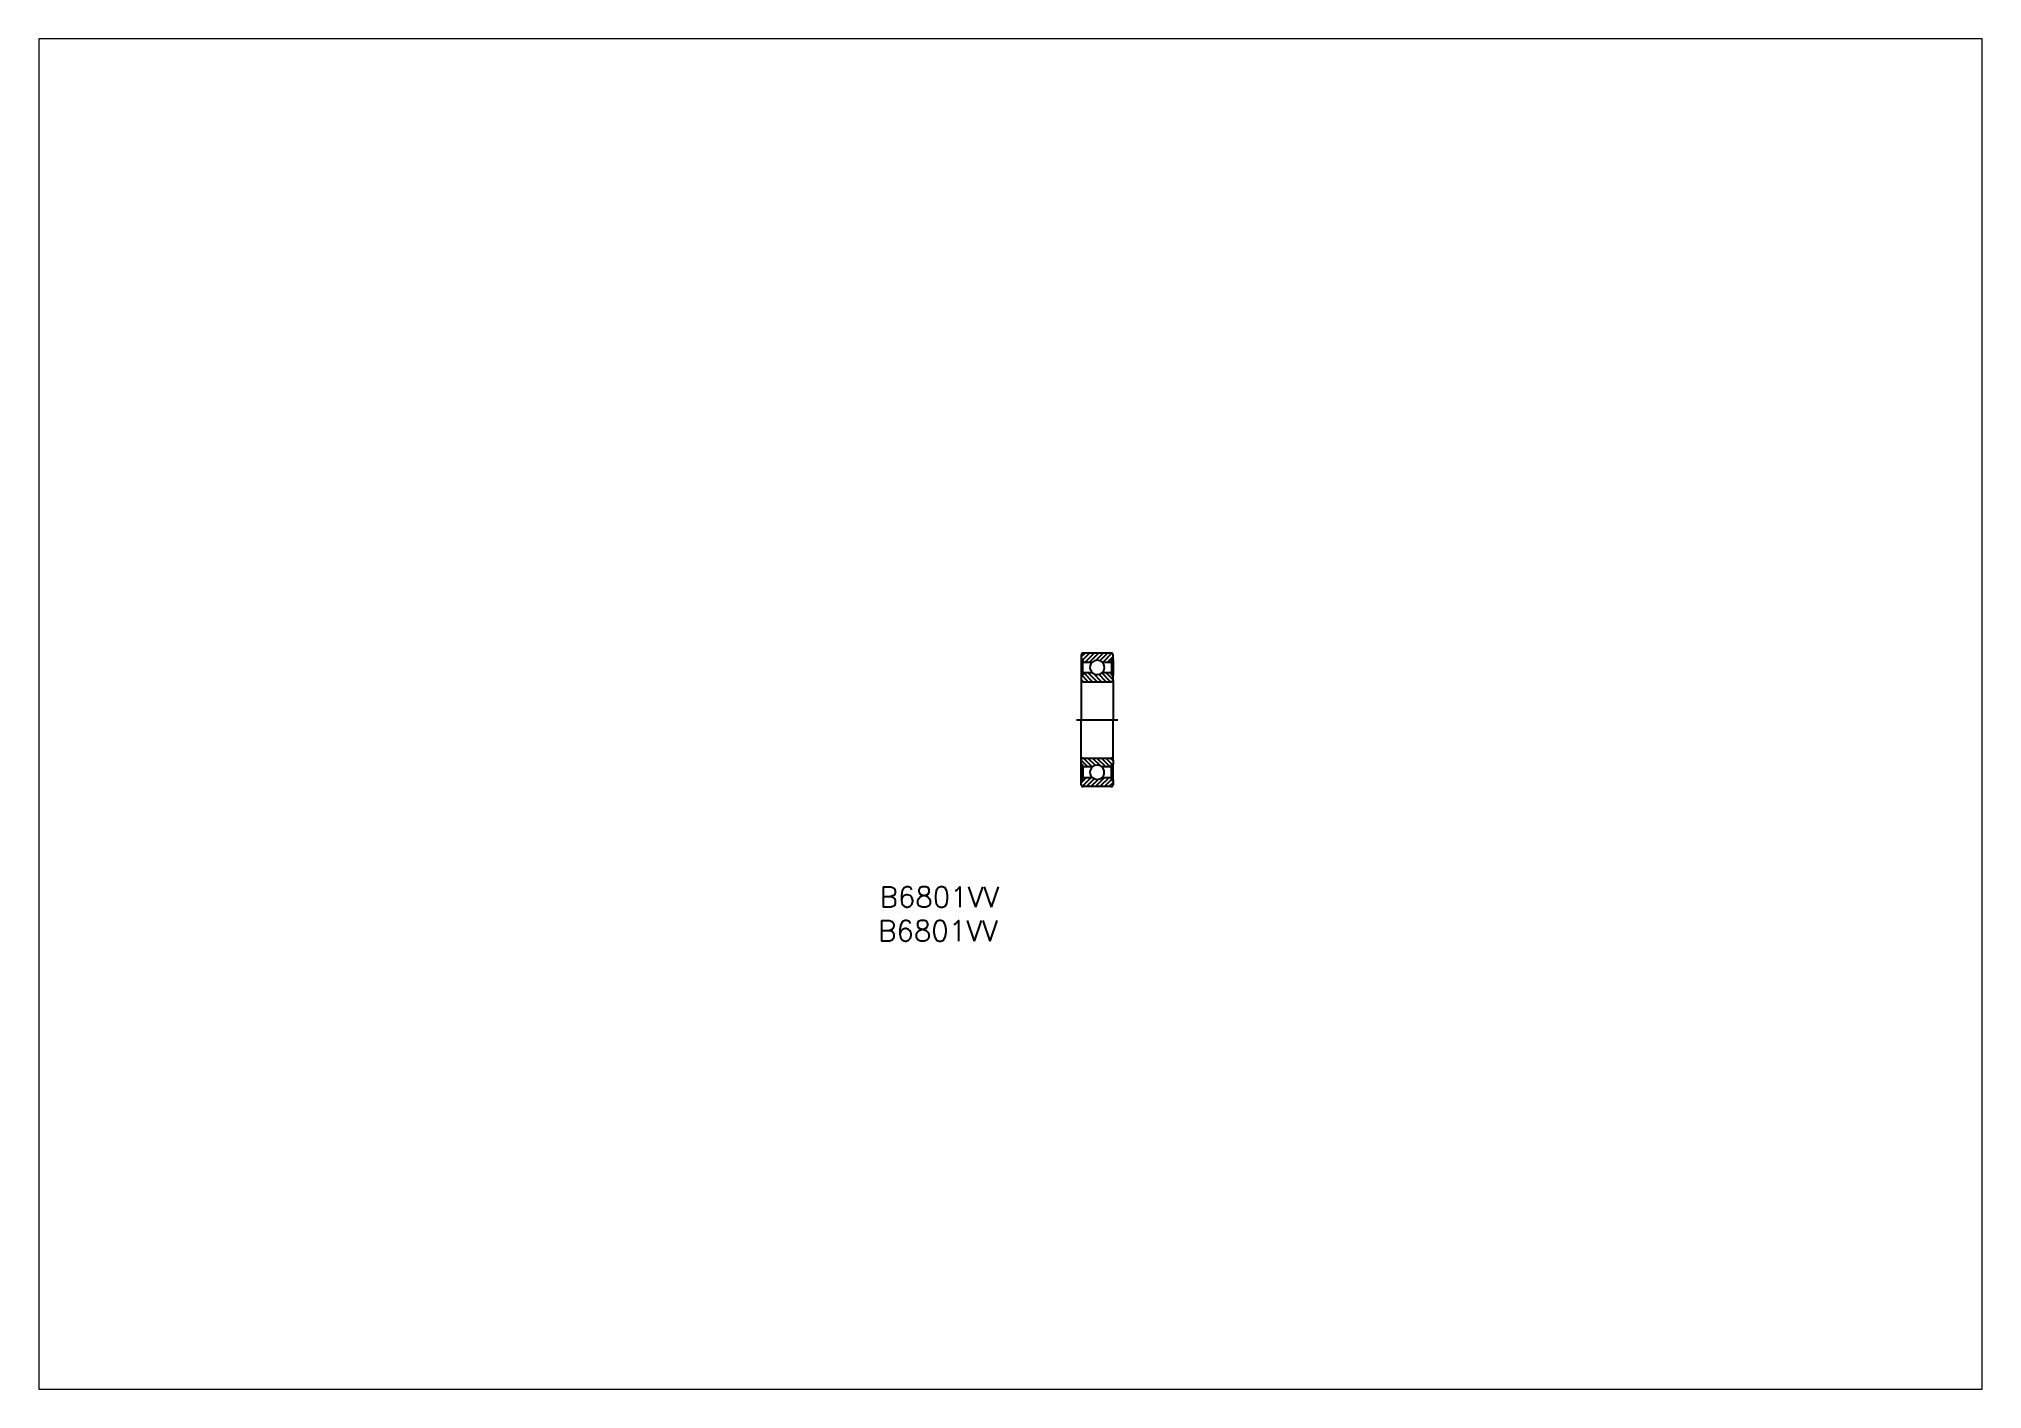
# Paper-space layout 'レイアウト1' of a CAD drawing. Extents: x 1.12 to 10.1, y 0.78 to 7.02.
# The model-space entities are those that its viewports show. They can reach past a viewport. Long polylines and large blocks are cut down to what shows.
import ezdxf

# ---------------------------------------------------------------- set-up
doc = ezdxf.new("R2010")
doc.units = 0
doc.header["$MEASUREMENT"] = 0
doc.linetypes.add('CENTER', pattern=[17.5, 13, -1.5, 1.5, -1.5])
doc.layers.get('0').update_dxf_attribs({"linetype": 'CONTINUOUS'})
doc.layers.add('CENTER', color=1, linetype='CENTER')
doc.styles.get("Standard").update_dxf_attribs({"font": 'txt.shx', "bigfont": '@extfont2.shx'})

msp = doc.modelspace()

# ---------------------------------------------------------------- linework, layer by layer
at = {"color": 3, "linetype": 'Continuous'}
for p, q in [((159.62, 113.98), (160.22, 114.58)), ((159.68, 113.58), (159.85, 111.08)), ((159.85, 113.58), (159.68, 111.08)), ((159.85, 113.5), (160.93, 114.58)), ((160.21, 113.16), (161.64, 114.58)), ((160.92, 113.16), (162.34, 114.58)), ((161.9, 113.43), (163.05, 114.58)), ((162.55, 113.37), (163.76, 114.58)), ((163.04, 113.16), (164.44, 114.56)), ((163.75, 113.16), (164.62, 114.03)), ((164.39, 113.58), (164.56, 111.08)), ((164.56, 113.58), (164.39, 111.08)), ((159.99, 110.08), (159.62, 110.44)), ((160.69, 110.08), (159.69, 111.08)), ((161.4, 110.08), (160.01, 111.47)), ((162.11, 110.08), (160.72, 111.47)), ((162.81, 110.08), (161.49, 111.4)), ((163.52, 110.08), (162.37, 111.24)), ((164.23, 110.08), (162.84, 111.47)), ((164.62, 110.39), (163.55, 111.47)), ((164.39, 111.33), (164.25, 111.47)), ((160.65, 96.69), (159.62, 97.72)), ((161.35, 96.69), (159.96, 98.08)), ((161.84, 96.91), (160.67, 98.08)), ((162.63, 96.83), (161.38, 98.08)), ((163.48, 96.69), (162.09, 98.08)), ((164.18, 96.69), (162.79, 98.08)), ((164.5, 97.08), (163.5, 98.08)), ((164.62, 97.67), (164.21, 98.08)), ((159.62, 94.18), (160.45, 95.01)), ((159.68, 94.58), (159.85, 97.08)), ((159.85, 94.58), (159.68, 97.08)), ((159.77, 93.62), (161.15, 95.01)), ((159.94, 96.69), (159.85, 96.78)), ((160.44, 93.58), (161.66, 94.8)), ((161.14, 93.58), (162.28, 94.72)), ((161.85, 93.58), (163.27, 95.01)), ((162.56, 93.58), (163.98, 95.01)), ((163.26, 93.58), (164.39, 94.71)), ((164.39, 94.58), (164.56, 97.08)), ((164.56, 94.58), (164.39, 97.08)), ((163.97, 93.58), (164.62, 94.23))]:
    msp.add_line(p, q, dxfattribs=at)
at = {"color": 7, "linetype": 'Continuous'}
for p, q in [((159.62, 114.28), (159.62, 113.58)), ((159.85, 113.58), (159.62, 113.58)), ((159.62, 113.58), (159.62, 111.08)), ((159.68, 111.08), (159.68, 113.58)), ((159.85, 113.58), (159.85, 113.16)), ((159.85, 113.16), (161.36, 113.16)), ((159.85, 111.47), (159.85, 113.16)), ((164.32, 114.58), (159.92, 114.58)), ((162.89, 113.16), (164.39, 113.16)), ((164.39, 113.16), (164.39, 113.58)), ((164.39, 113.58), (164.62, 113.58)), ((164.39, 113.16), (164.39, 111.47)), ((164.56, 113.58), (164.56, 111.08)), ((164.62, 113.58), (164.62, 114.28)), ((164.62, 113.58), (164.62, 111.08)), ((159.62, 111.08), (159.62, 110.38)), ((159.62, 111.08), (159.85, 111.08)), ((159.62, 110.38), (159.62, 104.08)), ((161.4, 111.47), (159.85, 111.47)), ((159.85, 111.47), (159.85, 111.08)), ((159.92, 110.08), (164.32, 110.08)), ((164.39, 111.47), (162.85, 111.47)), ((164.39, 111.08), (164.39, 111.47)), ((164.39, 111.08), (164.62, 111.08)), ((164.62, 110.38), (164.62, 111.08)), ((164.62, 110.38), (164.62, 104.08)), ((159.62, 97.78), (159.62, 104.08)), ((164.62, 97.78), (164.62, 104.08)), ((159.62, 97.08), (159.62, 97.78)), ((159.92, 98.08), (164.32, 98.08)), ((164.62, 97.78), (164.62, 97.08)), ((159.62, 94.58), (159.62, 97.08)), ((159.62, 97.08), (159.85, 97.08)), ((159.68, 97.08), (159.68, 94.58)), ((159.85, 96.69), (159.85, 97.08)), ((161.4, 96.69), (159.85, 96.69)), ((159.85, 96.69), (159.85, 95.01)), ((159.85, 95.01), (161.36, 95.01)), ((159.85, 94.58), (159.85, 95.01)), ((164.39, 96.69), (162.85, 96.69)), ((162.89, 95.01), (164.39, 95.01)), ((164.39, 97.08), (164.39, 96.69)), ((164.39, 97.08), (164.62, 97.08)), ((164.39, 95.01), (164.39, 96.69)), ((164.39, 95.01), (164.39, 94.58)), ((164.56, 94.58), (164.56, 97.08)), ((164.62, 94.58), (164.62, 97.08)), ((159.62, 93.88), (159.62, 94.58)), ((159.85, 94.58), (159.62, 94.58)), ((164.32, 93.58), (159.92, 93.58)), ((164.39, 94.58), (164.62, 94.58)), ((164.62, 94.58), (164.62, 93.88))]:
    msp.add_line(p, q, dxfattribs=at)
for centre, radius, start, end in [((159.92, 114.28), 0.3, 90, 180), ((162.12, 112.33), 1.13, 132.8334, 229.8576), ((162.12, 112.33), 1.12, 47.1666, 132.8334), ((162.12, 112.33), 1.13, 310.1424, 47.1666), ((164.32, 114.28), 0.3, 0, 90), ((159.92, 110.38), 0.3, 180, 270), ((162.12, 112.33), 1.12, 229.8576, 310.1424), ((164.32, 110.38), 0.3, 270, 0), ((159.92, 97.78), 0.3, 90, 180), ((164.32, 97.78), 0.3, 0, 90), ((162.12, 95.83), 1.13, 130.1424, 227.1666), ((162.12, 95.83), 1.12, 227.1666, 312.8334), ((162.12, 95.83), 1.12, 49.8576, 130.1424), ((162.12, 95.83), 1.12, 312.8334, 49.8576), ((159.92, 93.88), 0.3, 180, 270), ((164.32, 93.88), 0.3, 270, 0)]:
    msp.add_arc(centre, radius, start, end, dxfattribs=at)
at = {"layer": 'CENTER', "color": 1, "linetype": 'CENTER'}
msp.add_line((158.87, 104.08), (165.37, 104.08), dxfattribs=at)

# ---------------------------------------------------------------- texts
at = {"color": 7, "linetype": 'Continuous'}
for p in [(127.93, 74.62), (127.7, 69.32)]:
    msp.add_text('B6801VV', height=3.2, dxfattribs=at).set_placement(p)

psp = doc.layouts.new('レイアウト1')

# ---------------------------------------------------------------- viewports
at = {"layer": '0', "color": 7, "linetype": 'Continuous', "view_target_point": (148.5, 105)}
psp.add_viewport(center=(5.6137, 3.9021), size=(8.982, 6.243333), view_center_point=(0, 0), view_height=212.214411, dxfattribs=at)

doc.saveas('drawing.dxf')
